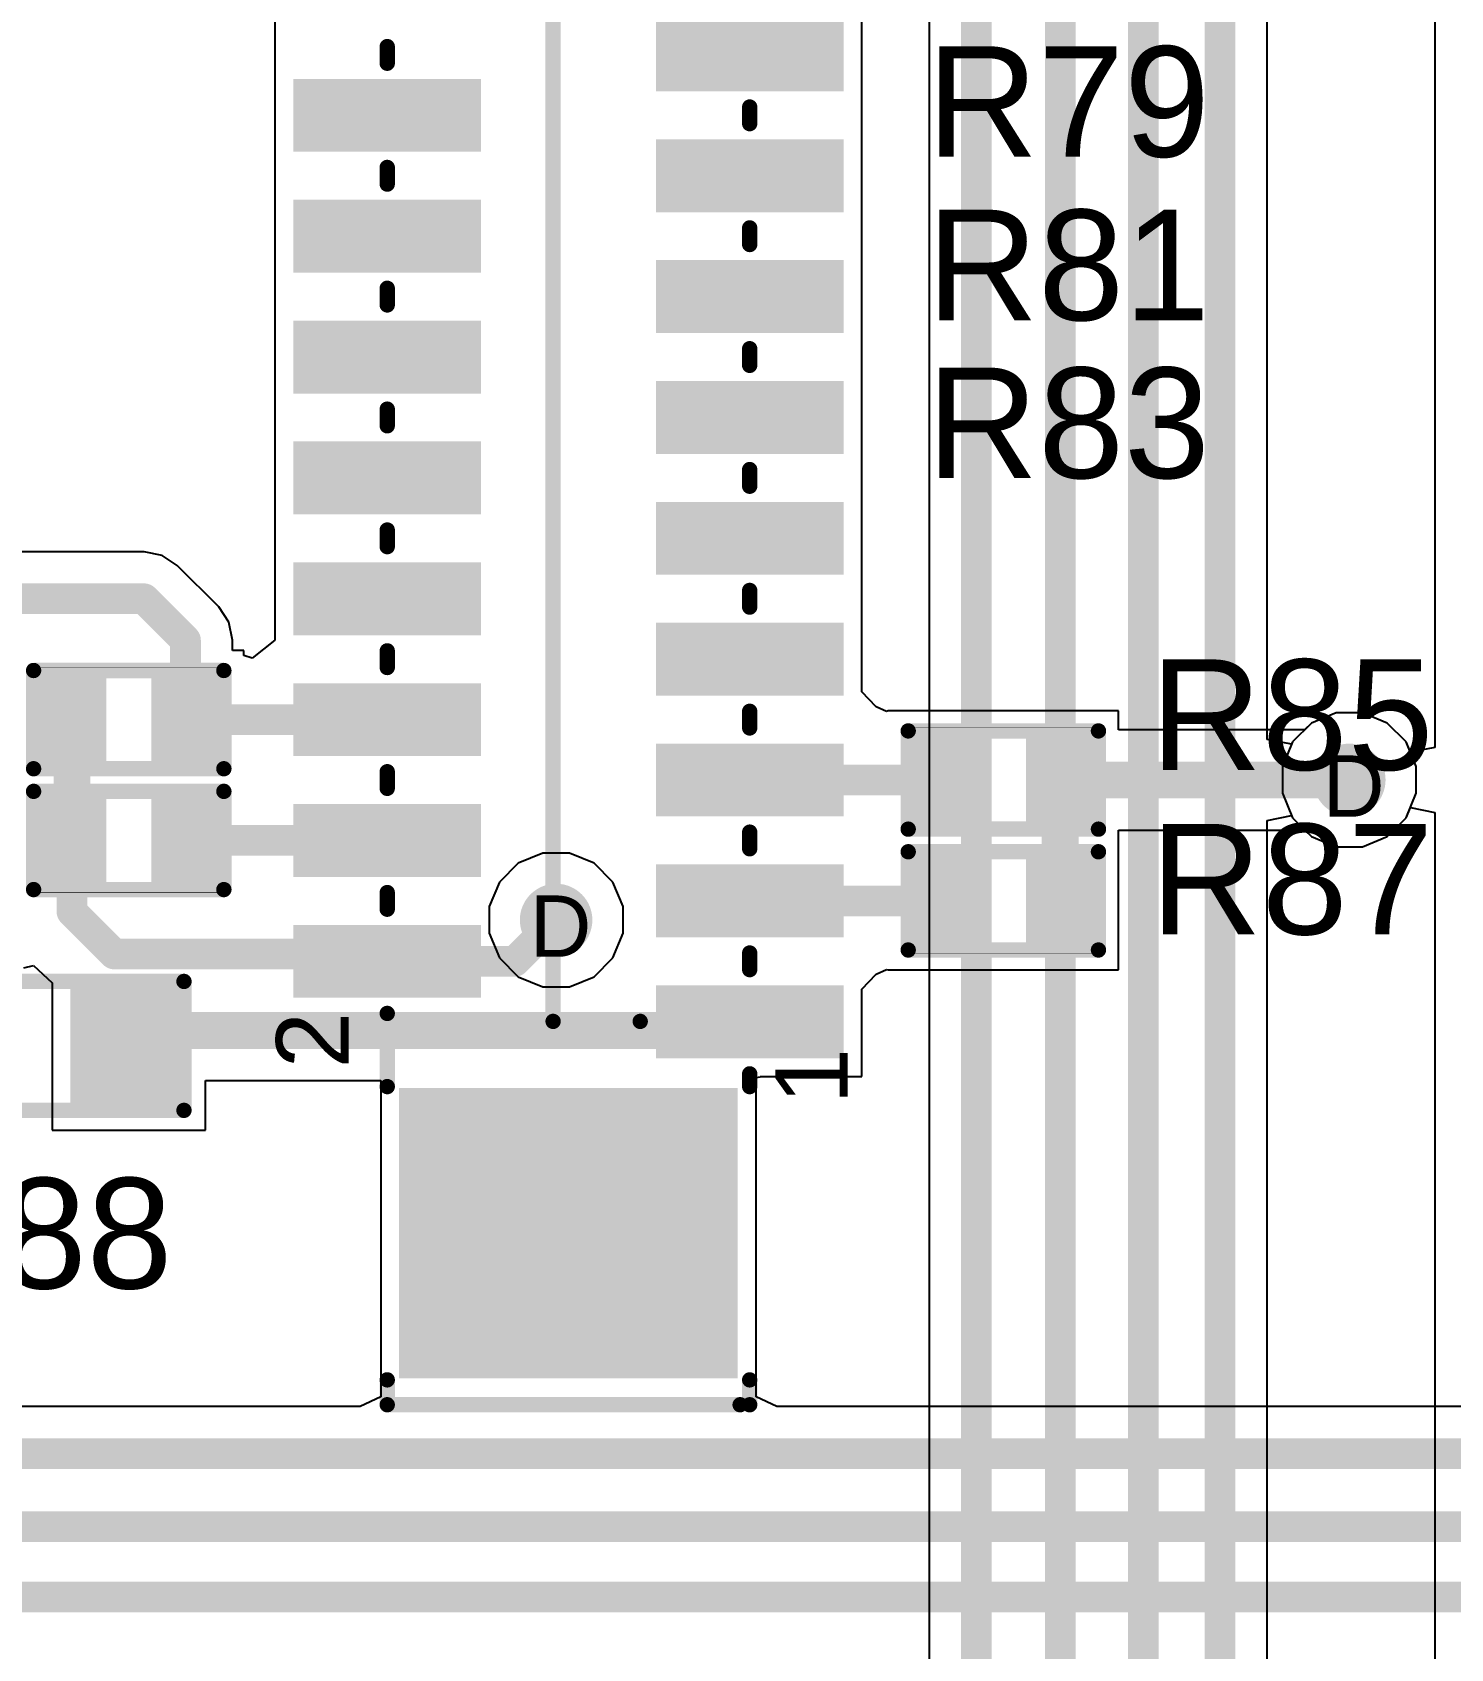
# Model space of a CAD drawing. Header units: inches. Extents: x -11 to 5428, y 0 to 5423.
# Drawn here: x 89.53 to 101.27, y 30.84 to 44.21 of the extents above; entities that cross this region are included whole.
import ezdxf

# ---------------------------------------------------------------- set-up
doc = ezdxf.new("R2010")
doc.units = ezdxf.units.IN
for name, color, linetype in [('Bottom Layer', 5, 'Continuous'), ('Drill Drawing', 1, 'Continuous'), ('GND', 16, 'Continuous'), ('PWR', 76, 'Continuous'), ('Top Layer', 1, 'Continuous'), ('Top Overlay', 2, 'Continuous'), ('Top Paste', 8, 'Continuous'), ('Top Solder', 216, 'Continuous'), ('Via Holes', 16, 'Continuous')]:
    doc.layers.add(name, color=color, linetype=linetype)
doc.styles.add('Arial', font='', dxfattribs={"height": 0.2})
doc.styles.get('Arial').set_extended_font_data('Arial')

# ---------------------------------------------------------------- blocks, each defined once
blk = doc.blocks.new('AFC11_S32ICA_00_7')
at = {"layer": 'Top Layer'}
for points in [[(-7.450048599999999, 2.175002), (-7.0500494, 2.175002), (-7.0500494, 0.824992), (-7.450048599999999, 0.824992)], [(-6.4500506, 2.175002), (-6.0500514, 2.175002), (-6.0500514, 0.824992), (-6.4500506, 0.824992)], [(-5.4500526, 2.175002), (-5.050053399999999, 2.175002), (-5.050053399999999, 0.824992), (-5.4500526, 0.824992)], [(-4.4500546, 2.175002), (-4.0500554, 2.175002), (-4.0500554, 0.824992), (-4.4500546, 0.824992)], [(-3.4500566, 2.175002), (-3.0500574, 2.175002), (-3.0500574, 0.824992), (-3.4500566, 0.824992)], [(-2.4500586, 2.175002), (-2.0500594, 2.175002), (-2.0500594, 0.824992), (-2.4500586, 0.824992)], [(-1.4500606, 2.175002), (-1.0500614, 2.175002), (-1.0500614, 0.824992), (-1.4500606, 0.824992)], [(-0.4500625999999999, 2.175002), (-0.0500634, 2.175002), (-0.0500634, 0.824992), (-0.4500625999999999, 0.824992)], [(-10.5999788, -1.3001244), (-10.5999788, 1.2998704), (-8.3999832, 1.2998704), (-8.3999832, -1.3001244)], [(-7.9499206, -0.824992), (-7.549921399999999, -0.824992), (-7.549921399999999, -2.175002), (-7.9499206, -2.175002)], [(-6.9499226, -0.824992), (-6.5499234, -0.824992), (-6.5499234, -2.175002), (-6.9499226, -2.175002)], [(-5.9499246, -0.824992), (-5.549925399999999, -0.824992), (-5.549925399999999, -2.175002), (-5.9499246, -2.175002)], [(-4.9499266, -0.824992), (-4.5499274, -0.824992), (-4.5499274, -2.175002), (-4.9499266, -2.175002)], [(-3.9499286, -0.824992), (-3.5499294, -0.824992), (-3.5499294, -2.175002), (-3.9499286, -2.175002)], [(-2.9499306, -0.824992), (-2.5499314, -0.824992), (-2.5499314, -2.175002), (-2.9499306, -2.175002)], [(-1.9499326, -0.824992), (-1.5499334, -0.824992), (-1.5499334, -2.175002), (-1.9499326, -2.175002)], [(-0.9499346, -0.824992), (-0.5499354, -0.824992), (-0.5499354, -2.175002), (-0.9499346, -2.175002)], [(0.0500634, -0.824992), (0.4500625999999999, -0.824992), (0.4500625999999999, -2.175002), (0.0500634, -2.175002)]]:
    blk.add_hatch(color=1, dxfattribs=at).paths.add_polyline_path(points)
at = {"layer": 'Top Paste'}
for points in [[(-7.450048599999999, 2.175002), (-7.0500494, 2.175002), (-7.0500494, 0.824992), (-7.450048599999999, 0.824992)], [(-6.4500506, 2.175002), (-6.0500514, 2.175002), (-6.0500514, 0.824992), (-6.4500506, 0.824992)], [(-5.4500526, 2.175002), (-5.050053399999999, 2.175002), (-5.050053399999999, 0.824992), (-5.4500526, 0.824992)], [(-4.4500546, 2.175002), (-4.0500554, 2.175002), (-4.0500554, 0.824992), (-4.4500546, 0.824992)], [(-3.4500566, 2.175002), (-3.0500574, 2.175002), (-3.0500574, 0.824992), (-3.4500566, 0.824992)], [(-2.4500586, 2.175002), (-2.0500594, 2.175002), (-2.0500594, 0.824992), (-2.4500586, 0.824992)], [(-1.4500606, 2.175002), (-1.0500614, 2.175002), (-1.0500614, 0.824992), (-1.4500606, 0.824992)], [(-0.4500625999999999, 2.175002), (-0.0500634, 2.175002), (-0.0500634, 0.824992), (-0.4500625999999999, 0.824992)], [(-10.5999788, -1.3001244), (-10.5999788, 1.2998704), (-8.3999832, 1.2998704), (-8.3999832, -1.3001244)], [(-7.9499206, -0.824992), (-7.549921399999999, -0.824992), (-7.549921399999999, -2.175002), (-7.9499206, -2.175002)], [(-6.9499226, -0.824992), (-6.5499234, -0.824992), (-6.5499234, -2.175002), (-6.9499226, -2.175002)], [(-5.9499246, -0.824992), (-5.549925399999999, -0.824992), (-5.549925399999999, -2.175002), (-5.9499246, -2.175002)], [(-4.9499266, -0.824992), (-4.5499274, -0.824992), (-4.5499274, -2.175002), (-4.9499266, -2.175002)], [(-3.9499286, -0.824992), (-3.5499294, -0.824992), (-3.5499294, -2.175002), (-3.9499286, -2.175002)], [(-2.9499306, -0.824992), (-2.5499314, -0.824992), (-2.5499314, -2.175002), (-2.9499306, -2.175002)], [(-1.9499326, -0.824992), (-1.5499334, -0.824992), (-1.5499334, -2.175002), (-1.9499326, -2.175002)], [(-0.9499346, -0.824992), (-0.5499354, -0.824992), (-0.5499354, -2.175002), (-0.9499346, -2.175002)], [(0.0500634, -0.824992), (0.4500625999999999, -0.824992), (0.4500625999999999, -2.175002), (0.0500634, -2.175002)]]:
    blk.add_hatch(color=8, dxfattribs=at).paths.add_polyline_path(points)
at = {"layer": 'Top Solder'}
for points in [[(-7.551648599999999, 2.276602), (-6.948449399999999, 2.276602), (-6.948449399999999, 0.7233919999999999), (-7.551648599999999, 0.7233919999999999)], [(-6.551650599999999, 2.276602), (-5.9484514, 2.276602), (-5.9484514, 0.7233919999999999), (-6.551650599999999, 0.7233919999999999)], [(-5.5516526, 2.276602), (-4.9484534, 2.276602), (-4.9484534, 0.7233919999999999), (-5.5516526, 0.7233919999999999)], [(-4.5516546, 2.276602), (-3.9484554, 2.276602), (-3.9484554, 0.7233919999999999), (-4.5516546, 0.7233919999999999)], [(-3.5516566, 2.276602), (-2.9484574, 2.276602), (-2.9484574, 0.7233919999999999), (-3.5516566, 0.7233919999999999)], [(-2.5516586, 2.276602), (-1.9484594, 2.276602), (-1.9484594, 0.7233919999999999), (-2.5516586, 0.7233919999999999)], [(-1.5516606, 2.276602), (-0.9484613999999999, 2.276602), (-0.9484613999999999, 0.7233919999999999), (-1.5516606, 0.7233919999999999)], [(-0.5516625999999999, 2.276602), (0.05153659999999999, 2.276602), (0.05153659999999999, 0.7233919999999999), (-0.5516625999999999, 0.7233919999999999)], [(-10.7015788, -1.4017244), (-10.7015788, 1.4014704), (-8.2983832, 1.4014704), (-8.2983832, -1.4017244)], [(-8.0515206, -0.7233919999999999), (-7.448321399999999, -0.7233919999999999), (-7.448321399999999, -2.276602), (-8.0515206, -2.276602)], [(-7.051522599999999, -0.7233919999999999), (-6.4483234, -0.7233919999999999), (-6.4483234, -2.276602), (-7.051522599999999, -2.276602)], [(-6.0515246, -0.7233919999999999), (-5.4483254, -0.7233919999999999), (-5.4483254, -2.276602), (-6.0515246, -2.276602)], [(-5.0515266, -0.7233919999999999), (-4.4483274, -0.7233919999999999), (-4.4483274, -2.276602), (-5.0515266, -2.276602)], [(-4.0515286, -0.7233919999999999), (-3.4483294, -0.7233919999999999), (-3.4483294, -2.276602), (-4.0515286, -2.276602)], [(-3.0515306, -0.7233919999999999), (-2.4483314, -0.7233919999999999), (-2.4483314, -2.276602), (-3.0515306, -2.276602)], [(-2.0515326, -0.7233919999999999), (-1.4483334, -0.7233919999999999), (-1.4483334, -2.276602), (-2.0515326, -2.276602)], [(-1.0515346, -0.7233919999999999), (-0.4483354, -0.7233919999999999), (-0.4483354, -2.276602), (-1.0515346, -2.276602)], [(-0.05153659999999999, -0.7233919999999999), (0.5516625999999999, -0.7233919999999999), (0.5516625999999999, -2.276602), (-0.05153659999999999, -2.276602)]]:
    blk.add_hatch(color=216, dxfattribs=at).paths.add_polyline_path(points)
at = {"layer": 'Top Overlay'}
for points in [[(-10.919079, 1.49987, 0.127, 0.127, 0), (-10.7131358, 1.49987, 0.127, 0.127, 0)], [(-10.919079, 1.49987, 0.127, 0.127, 0), (-10.919079, -1.421003, 0.127, 0.127, 0)], [(-8.2867246, 1.49987, 0.127, 0.127, 0), (-7.6811124, 1.49987, 0.127, 0.127, 0)], [(-6.818833199999999, 1.49987, 0.127, 0.127, 0), (-6.681114399999999, 1.49987, 0.127, 0.127, 0)], [(-5.8188352, 1.49987, 0.127, 0.127, 0), (-5.6811164, 1.49987, 0.127, 0.127, 0)], [(-4.8188372, 1.49987, 0.127, 0.127, 0), (-4.681118399999999, 1.49987, 0.127, 0.127, 0)], [(-3.8188392, 1.49987, 0.127, 0.127, 0), (-3.6811204, 1.49987, 0.127, 0.127, 0)], [(-2.8188412, 1.49987, 0.127, 0.127, 0), (-2.6811224, 1.49987, 0.127, 0.127, 0)], [(-1.8188432, 1.49987, 0.127, 0.127, 0), (-1.6811244, 1.49987, 0.127, 0.127, 0)], [(-0.8188452, 1.49987, 0.127, 0.127, 0), (-0.6811263999999999, 1.49987, 0.127, 0.127, 0)], [(0.1811528, 1.49987, 0.127, 0.127, 0), (0.3188716, 1.49987, 0.127, 0.127, 0)], [(-7.746999999999999, 0.127, 0.127, 0.127, 0), (-7.746999999999999, -0.5939536, 0.127, 0.127, 0)], [(-7.746999999999999, 0.127, 0.127, 0.127, 0), (7.746999999999999, 0.127, 0.127, 0.127, 0)], [(-10.919079, -1.500124, 0.127, 0.127, 0), (-10.7132374, -1.500124, 0.127, 0.127, 0)], [(-8.286623, -1.500124, 0.127, 0.127, 0), (-8.1811114, -1.500124, 0.127, 0.127, 0)], [(-7.318832199999999, -1.500124, 0.127, 0.127, 0), (-7.181113399999999, -1.500124, 0.127, 0.127, 0)], [(-6.3188342, -1.500124, 0.127, 0.127, 0), (-6.1811154, -1.500124, 0.127, 0.127, 0)], [(-5.3188362, -1.500124, 0.127, 0.127, 0), (-5.1811174, -1.500124, 0.127, 0.127, 0)], [(-4.318838199999999, -1.500124, 0.127, 0.127, 0), (-4.1811194, -1.500124, 0.127, 0.127, 0)], [(-3.3188402, -1.500124, 0.127, 0.127, 0), (-3.181121399999999, -1.500124, 0.127, 0.127, 0)], [(-2.3188422, -1.500124, 0.127, 0.127, 0), (-2.1811234, -1.500124, 0.127, 0.127, 0)], [(-1.3188442, -1.500124, 0.127, 0.127, 0), (-1.1811254, -1.500124, 0.127, 0.127, 0)], [(-0.3188462, -1.500124, 0.127, 0.127, 0), (-0.1811274, -1.500124, 0.127, 0.127, 0)]]:
    blk.add_lwpolyline(points, format="xyseb", dxfattribs=at)
for points in [[(-10.950829, 1.49987, 0.0635, 0.0635, 1), (-10.887329, 1.49987, 0.0635, 0.0635, 1)], [(-10.950829, 1.49987, 0.0635, 0.0635, 1), (-10.887329, 1.49987, 0.0635, 0.0635, 1)], [(-10.7448858, 1.49987, 0.0635, 0.0635, 1), (-10.6813858, 1.49987, 0.0635, 0.0635, 1)], [(-8.318474599999998, 1.49987, 0.0635, 0.0635, 1), (-8.254974599999999, 1.49987, 0.0635, 0.0635, 1)], [(-7.712862399999999, 1.49987, 0.0635, 0.0635, 1), (-7.649362399999999, 1.49987, 0.0635, 0.0635, 1)], [(-6.8505832, 1.49987, 0.0635, 0.0635, 1), (-6.7870832, 1.49987, 0.0635, 0.0635, 1)], [(-6.7128644, 1.49987, 0.0635, 0.0635, 1), (-6.649364400000001, 1.49987, 0.0635, 0.0635, 1)], [(-5.850585199999999, 1.49987, 0.0635, 0.0635, 1), (-5.7870852, 1.49987, 0.0635, 0.0635, 1)], [(-5.7128664, 1.49987, 0.0635, 0.0635, 1), (-5.6493664, 1.49987, 0.0635, 0.0635, 1)], [(-4.8505872, 1.49987, 0.0635, 0.0635, 1), (-4.787087199999999, 1.49987, 0.0635, 0.0635, 1)], [(-4.7128684, 1.49987, 0.0635, 0.0635, 1), (-4.649368399999999, 1.49987, 0.0635, 0.0635, 1)], [(-3.8505892, 1.49987, 0.0635, 0.0635, 1), (-3.7870892, 1.49987, 0.0635, 0.0635, 1)], [(-3.7128704, 1.49987, 0.0635, 0.0635, 1), (-3.6493704, 1.49987, 0.0635, 0.0635, 1)], [(-2.8505912, 1.49987, 0.0635, 0.0635, 1), (-2.7870912, 1.49987, 0.0635, 0.0635, 1)], [(-2.7128724, 1.49987, 0.0635, 0.0635, 1), (-2.6493724, 1.49987, 0.0635, 0.0635, 1)], [(-1.8505932, 1.49987, 0.0635, 0.0635, 1), (-1.7870932, 1.49987, 0.0635, 0.0635, 1)], [(-1.7128744, 1.49987, 0.0635, 0.0635, 1), (-1.6493744, 1.49987, 0.0635, 0.0635, 1)], [(-0.8505951999999999, 1.49987, 0.0635, 0.0635, 1), (-0.7870952, 1.49987, 0.0635, 0.0635, 1)], [(-0.7128764, 1.49987, 0.0635, 0.0635, 1), (-0.6493764, 1.49987, 0.0635, 0.0635, 1)], [(0.1494028, 1.49987, 0.0635, 0.0635, 1), (0.2129028, 1.49987, 0.0635, 0.0635, 1)], [(0.2871216, 1.49987, 0.0635, 0.0635, 1), (0.3506216, 1.49987, 0.0635, 0.0635, 1)], [(-7.77875, 0.127, 0.0635, 0.0635, 1), (-7.71525, 0.127, 0.0635, 0.0635, 1)], [(-7.77875, 0.127, 0.0635, 0.0635, 1), (-7.71525, 0.127, 0.0635, 0.0635, 1)], [(-7.77875, -0.5939536, 0.0635, 0.0635, 1), (-7.71525, -0.5939536, 0.0635, 0.0635, 1)], [(-10.950829, -1.421003, 0.0635, 0.0635, 1), (-10.887329, -1.421003, 0.0635, 0.0635, 1)], [(-10.950829, -1.500124, 0.0635, 0.0635, 1), (-10.887329, -1.500124, 0.0635, 0.0635, 1)], [(-10.7449874, -1.500124, 0.0635, 0.0635, 1), (-10.6814874, -1.500124, 0.0635, 0.0635, 1)], [(-8.318373, -1.500124, 0.0635, 0.0635, 1), (-8.254872999999998, -1.500124, 0.0635, 0.0635, 1)], [(-8.2128614, -1.500124, 0.0635, 0.0635, 1), (-8.1493614, -1.500124, 0.0635, 0.0635, 1)], [(-7.3505822, -1.500124, 0.0635, 0.0635, 1), (-7.2870822, -1.500124, 0.0635, 0.0635, 1)], [(-7.212863399999999, -1.500124, 0.0635, 0.0635, 1), (-7.1493634, -1.500124, 0.0635, 0.0635, 1)], [(-6.350584199999999, -1.500124, 0.0635, 0.0635, 1), (-6.2870842, -1.500124, 0.0635, 0.0635, 1)], [(-6.2128654, -1.500124, 0.0635, 0.0635, 1), (-6.1493654, -1.500124, 0.0635, 0.0635, 1)], [(-5.3505862, -1.500124, 0.0635, 0.0635, 1), (-5.2870862, -1.500124, 0.0635, 0.0635, 1)], [(-5.212867399999999, -1.500124, 0.0635, 0.0635, 1), (-5.149367399999999, -1.500124, 0.0635, 0.0635, 1)], [(-4.3505882, -1.500124, 0.0635, 0.0635, 1), (-4.287088199999999, -1.500124, 0.0635, 0.0635, 1)], [(-4.2128694, -1.500124, 0.0635, 0.0635, 1), (-4.1493694, -1.500124, 0.0635, 0.0635, 1)], [(-3.3505902, -1.500124, 0.0635, 0.0635, 1), (-3.2870902, -1.500124, 0.0635, 0.0635, 1)], [(-3.2128714, -1.500124, 0.0635, 0.0635, 1), (-3.1493714, -1.500124, 0.0635, 0.0635, 1)], [(-2.3505922, -1.500124, 0.0635, 0.0635, 1), (-2.2870922, -1.500124, 0.0635, 0.0635, 1)], [(-2.2128734, -1.500124, 0.0635, 0.0635, 1), (-2.1493734, -1.500124, 0.0635, 0.0635, 1)], [(-1.3505942, -1.500124, 0.0635, 0.0635, 1), (-1.2870942, -1.500124, 0.0635, 0.0635, 1)], [(-1.2128754, -1.500124, 0.0635, 0.0635, 1), (-1.1493754, -1.500124, 0.0635, 0.0635, 1)], [(-0.3505962, -1.500124, 0.0635, 0.0635, 1), (-0.2870962, -1.500124, 0.0635, 0.0635, 1)], [(-0.2128774, -1.500124, 0.0635, 0.0635, 1), (-0.1493774, -1.500124, 0.0635, 0.0635, 1)]]:
    blk.add_lwpolyline(points, format="xyseb", close=True, dxfattribs=at)
at = {"layer": 'Top Overlay', "style": 'Arial'}
for s, p in [('2', (-8.1353406, 1.81948328)), ('1', (-8.43265776, -2.31125776))]:
    blk.add_text(s, height=0.5999987999999999, dxfattribs=at).set_placement(p)
blk = doc.blocks.new('R___0603_711')
at = {"layer": 'Top Layer'}
for points in [[(-0.3809999999999999, 0.4445), (-0.3810000000000001, -0.4445), (-1.143, -0.4445), (-1.143, 0.4445)], [(1.143, 0.4445), (1.143, -0.4445), (0.3809999999999999, -0.4445), (0.3810000000000001, 0.4445)]]:
    blk.add_hatch(color=1, dxfattribs=at).paths.add_polyline_path(points)
at = {"layer": 'Top Paste'}
for points in [[(-0.3809999999999999, 0.4445), (-0.3810000000000001, -0.4445), (-1.143, -0.4445), (-1.143, 0.4445)], [(1.143, 0.4445), (1.143, -0.4445), (0.3809999999999999, -0.4445), (0.3810000000000001, 0.4445)]]:
    blk.add_hatch(color=8, dxfattribs=at).paths.add_polyline_path(points)
at = {"layer": 'Top Solder'}
for points in [[(-0.2793999999999999, 0.5460999999999999), (-0.2794, -0.5461), (-1.2446, -0.5460999999999999), (-1.2446, 0.5461)], [(1.2446, 0.5460999999999999), (1.2446, -0.5461), (0.2793999999999999, -0.5460999999999999), (0.2794, 0.5461)]]:
    blk.add_hatch(color=216, dxfattribs=at).paths.add_polyline_path(points)
at = {"layer": 'Top Overlay'}
for points in [[(-1.2192, 0.5334, 0.127, 0.127, 0), (1.2192, 0.5334, 0.127, 0.127, 0)], [(-1.2192, -0.5334, 0.127, 0.127, 0), (-1.2192, 0.5334, 0.127, 0.127, 0)], [(1.2192, -0.5334, 0.127, 0.127, 0), (1.2192, 0.5334, 0.127, 0.127, 0)], [(-1.2192, -0.5334, 0.127, 0.127, 0), (1.2192, -0.5334, 0.127, 0.127, 0)]]:
    blk.add_lwpolyline(points, format="xyseb", dxfattribs=at)
for points in [[(-1.25095, 0.5334, 0.0635, 0.0635, 1), (-1.18745, 0.5334, 0.0635, 0.0635, 1)], [(-1.25095, 0.5334, 0.0635, 0.0635, 1), (-1.18745, 0.5334, 0.0635, 0.0635, 1)], [(1.18745, 0.5334, 0.0635, 0.0635, 1), (1.25095, 0.5334, 0.0635, 0.0635, 1)], [(1.18745, 0.5334, 0.0635, 0.0635, 1), (1.25095, 0.5334, 0.0635, 0.0635, 1)], [(-1.25095, -0.5334, 0.0635, 0.0635, 1), (-1.18745, -0.5334, 0.0635, 0.0635, 1)], [(-1.25095, -0.5334, 0.0635, 0.0635, 1), (-1.18745, -0.5334, 0.0635, 0.0635, 1)], [(1.18745, -0.5334, 0.0635, 0.0635, 1), (1.25095, -0.5334, 0.0635, 0.0635, 1)], [(1.18745, -0.5334, 0.0635, 0.0635, 1), (1.25095, -0.5334, 0.0635, 0.0635, 1)]]:
    blk.add_lwpolyline(points, format="xyseb", close=True, dxfattribs=at)
blk = doc.blocks.new('R___0402_712')
at = {"layer": 'Top Layer'}
for points in [[(-0.6985, -0.31750508), (-0.6985, 0.31749492), (-0.2412999999999999, 0.31749492), (-0.2413, -0.31750508)], [(0.2412999999999999, -0.31750508), (0.2413, 0.31749492), (0.6985, 0.31749492), (0.6985, -0.31750508)]]:
    blk.add_hatch(color=1, dxfattribs=at).paths.add_polyline_path(points)
at = {"layer": 'Top Paste'}
for points in [[(-0.6985, -0.31750508), (-0.6985, 0.31749492), (-0.2412999999999999, 0.31749492), (-0.2413, -0.31750508)], [(0.2412999999999999, -0.31750508), (0.2413, 0.31749492), (0.6985, 0.31749492), (0.6985, -0.31750508)]]:
    blk.add_hatch(color=8, dxfattribs=at).paths.add_polyline_path(points)
at = {"layer": 'Top Solder'}
for points in [[(-0.75350116, -0.37250624), (-0.75350116, 0.37249608), (-0.1862988399999999, 0.37249608), (-0.18629884, -0.37250624)], [(0.1862988399999999, -0.37250624), (0.18629884, 0.37249608), (0.75350116, 0.37249608), (0.75350116, -0.37250624)]]:
    blk.add_hatch(color=216, dxfattribs=at).paths.add_polyline_path(points)
at = {"layer": 'Top Overlay'}
for points in [[(-0.7874, 0.40639492, 0.127, 0.127, 0), (0.7874, 0.40639492, 0.127, 0.127, 0)], [(-0.7874, -0.40640508, 0.127, 0.127, 0), (-0.7874, 0.40639492, 0.127, 0.127, 0)], [(0.7874, -0.40640508, 0.127, 0.127, 0), (0.7874, 0.40639492, 0.127, 0.127, 0)], [(-0.7874, -0.40640508, 0.127, 0.127, 0), (0.7874, -0.40640508, 0.127, 0.127, 0)], [(-0.8128, -0.43180508, 0.0032258, 0.0032258, 0), (0.8128, -0.43180508, 0.0032258, 0.0032258, 0)]]:
    blk.add_lwpolyline(points, format="xyseb", dxfattribs=at)
for points in [[(-0.8191499999999999, 0.40639492, 0.0635, 0.0635, 1), (-0.7556499999999999, 0.40639492, 0.0635, 0.0635, 1)], [(-0.8191499999999999, 0.40639492, 0.0635, 0.0635, 1), (-0.7556499999999999, 0.40639492, 0.0635, 0.0635, 1)], [(0.7556499999999999, 0.40639492, 0.0635, 0.0635, 1), (0.8191499999999999, 0.40639492, 0.0635, 0.0635, 1)], [(0.7556499999999999, 0.40639492, 0.0635, 0.0635, 1), (0.8191499999999999, 0.40639492, 0.0635, 0.0635, 1)], [(-0.8191499999999999, -0.40640508, 0.0635, 0.0635, 1), (-0.7556499999999999, -0.40640508, 0.0635, 0.0635, 1)], [(-0.8191499999999999, -0.40640508, 0.0635, 0.0635, 1), (-0.7556499999999999, -0.40640508, 0.0635, 0.0635, 1)], [(0.7556499999999999, -0.40640508, 0.0635, 0.0635, 1), (0.8191499999999999, -0.40640508, 0.0635, 0.0635, 1)], [(0.7556499999999999, -0.40640508, 0.0635, 0.0635, 1), (0.8191499999999999, -0.40640508, 0.0635, 0.0635, 1)], [(-0.81360518, -0.43180508, 0.0016129, 0.0016129, 1), (-0.8119948199999999, -0.43180508, 0.0016129, 0.0016129, 1)], [(0.8119948199999999, -0.43180508, 0.0016129, 0.0016129, 1), (0.81360518, -0.43180508, 0.0016129, 0.0016129, 1)]]:
    blk.add_lwpolyline(points, format="xyseb", close=True, dxfattribs=at)
blk = doc.blocks.new('R___0402_713')
at = {"layer": 'Top Layer'}
for points in [[(-0.6985, -0.31750762), (-0.6985, 0.31749238), (-0.2412999999999999, 0.31749238), (-0.2413, -0.31750762)], [(0.2412999999999999, -0.31750762), (0.2413, 0.31749238), (0.6985, 0.31749238), (0.6985, -0.31750762)]]:
    blk.add_hatch(color=1, dxfattribs=at).paths.add_polyline_path(points)
at = {"layer": 'Top Paste'}
for points in [[(-0.6985, -0.31750762), (-0.6985, 0.31749238), (-0.2412999999999999, 0.31749238), (-0.2413, -0.31750762)], [(0.2412999999999999, -0.31750762), (0.2413, 0.31749238), (0.6985, 0.31749238), (0.6985, -0.31750762)]]:
    blk.add_hatch(color=8, dxfattribs=at).paths.add_polyline_path(points)
at = {"layer": 'Top Solder'}
for points in [[(-0.75350116, -0.37250878), (-0.75350116, 0.37249354), (-0.1862988399999999, 0.37249354), (-0.18629884, -0.37250878)], [(0.1862988399999999, -0.37250878), (0.18629884, 0.37249354), (0.75350116, 0.37249354), (0.75350116, -0.37250878)]]:
    blk.add_hatch(color=216, dxfattribs=at).paths.add_polyline_path(points)
at = {"layer": 'Top Overlay'}
for points in [[(-0.7874, 0.4063923799999999, 0.127, 0.127, 0), (0.7874, 0.4063923799999999, 0.127, 0.127, 0)], [(-0.7874, -0.4064076199999999, 0.127, 0.127, 0), (-0.7874, 0.4063923799999999, 0.127, 0.127, 0)], [(0.7874, -0.4064076199999999, 0.127, 0.127, 0), (0.7874, 0.4063923799999999, 0.127, 0.127, 0)], [(-0.7874, -0.4064076199999999, 0.127, 0.127, 0), (0.7874, -0.4064076199999999, 0.127, 0.127, 0)], [(-0.8128, -0.4318076199999999, 0.0032258, 0.0032258, 0), (0.8128, -0.4318076199999999, 0.0032258, 0.0032258, 0)]]:
    blk.add_lwpolyline(points, format="xyseb", dxfattribs=at)
for points in [[(-0.8191499999999999, 0.4063923799999999, 0.0635, 0.0635, 1), (-0.7556499999999999, 0.4063923799999999, 0.0635, 0.0635, 1)], [(-0.8191499999999999, 0.4063923799999999, 0.0635, 0.0635, 1), (-0.7556499999999999, 0.4063923799999999, 0.0635, 0.0635, 1)], [(0.7556499999999999, 0.4063923799999999, 0.0635, 0.0635, 1), (0.8191499999999999, 0.4063923799999999, 0.0635, 0.0635, 1)], [(0.7556499999999999, 0.4063923799999999, 0.0635, 0.0635, 1), (0.8191499999999999, 0.4063923799999999, 0.0635, 0.0635, 1)], [(-0.8191499999999999, -0.4064076199999999, 0.0635, 0.0635, 1), (-0.7556499999999999, -0.4064076199999999, 0.0635, 0.0635, 1)], [(-0.8191499999999999, -0.4064076199999999, 0.0635, 0.0635, 1), (-0.7556499999999999, -0.4064076199999999, 0.0635, 0.0635, 1)], [(0.7556499999999999, -0.4064076199999999, 0.0635, 0.0635, 1), (0.8191499999999999, -0.4064076199999999, 0.0635, 0.0635, 1)], [(0.7556499999999999, -0.4064076199999999, 0.0635, 0.0635, 1), (0.8191499999999999, -0.4064076199999999, 0.0635, 0.0635, 1)], [(-0.81360518, -0.4318076199999999, 0.0016129, 0.0016129, 1), (-0.8119948199999999, -0.4318076199999999, 0.0016129, 0.0016129, 1)], [(0.8119948199999999, -0.4318076199999999, 0.0016129, 0.0016129, 1), (0.81360518, -0.4318076199999999, 0.0016129, 0.0016129, 1)]]:
    blk.add_lwpolyline(points, format="xyseb", close=True, dxfattribs=at)
blk = doc.blocks.new('R___0402_714')
at = {"layer": 'Top Layer'}
for points in [[(-0.6985, -0.31751016), (-0.6985, 0.31748984), (-0.2412999999999999, 0.31748984), (-0.2413, -0.31751016)], [(0.2412999999999999, -0.31751016), (0.2413, 0.31748984), (0.6985, 0.31748984), (0.6985, -0.31751016)]]:
    blk.add_hatch(color=1, dxfattribs=at).paths.add_polyline_path(points)
at = {"layer": 'Top Paste'}
for points in [[(-0.6985, -0.31751016), (-0.6985, 0.31748984), (-0.2412999999999999, 0.31748984), (-0.2413, -0.31751016)], [(0.2412999999999999, -0.31751016), (0.2413, 0.31748984), (0.6985, 0.31748984), (0.6985, -0.31751016)]]:
    blk.add_hatch(color=8, dxfattribs=at).paths.add_polyline_path(points)
at = {"layer": 'Top Solder'}
for points in [[(-0.75350116, -0.37251132), (-0.75350116, 0.372491), (-0.1862988399999999, 0.372491), (-0.18629884, -0.37251132)], [(0.1862988399999999, -0.37251132), (0.18629884, 0.372491), (0.75350116, 0.372491), (0.75350116, -0.37251132)]]:
    blk.add_hatch(color=216, dxfattribs=at).paths.add_polyline_path(points)
at = {"layer": 'Top Overlay'}
for points in [[(0.7874, 0.4063898399999999, 0.127, 0.127, 0), (-0.7874, 0.4063898399999999, 0.127, 0.127, 0)], [(-0.7874, 0.4063898399999999, 0.127, 0.127, 0), (-0.7874, -0.40641016, 0.127, 0.127, 0)], [(0.7874, 0.4063898399999999, 0.127, 0.127, 0), (0.7874, -0.40641016, 0.127, 0.127, 0)], [(0.7874, -0.40641016, 0.127, 0.127, 0), (-0.7874, -0.40641016, 0.127, 0.127, 0)], [(0.8128, -0.4318101599999999, 0.0032258, 0.0032258, 0), (-0.8128, -0.4318101599999999, 0.0032258, 0.0032258, 0)]]:
    blk.add_lwpolyline(points, format="xyseb", dxfattribs=at)
for points in [[(-0.8191499999999999, 0.4063898399999999, 0.0635, 0.0635, 1), (-0.7556499999999999, 0.4063898399999999, 0.0635, 0.0635, 1)], [(-0.8191499999999999, 0.4063898399999999, 0.0635, 0.0635, 1), (-0.7556499999999999, 0.4063898399999999, 0.0635, 0.0635, 1)], [(0.7556499999999999, 0.4063898399999999, 0.0635, 0.0635, 1), (0.8191499999999999, 0.4063898399999999, 0.0635, 0.0635, 1)], [(0.7556499999999999, 0.4063898399999999, 0.0635, 0.0635, 1), (0.8191499999999999, 0.4063898399999999, 0.0635, 0.0635, 1)], [(-0.8191499999999999, -0.40641016, 0.0635, 0.0635, 1), (-0.7556499999999999, -0.40641016, 0.0635, 0.0635, 1)], [(-0.8191499999999999, -0.40641016, 0.0635, 0.0635, 1), (-0.7556499999999999, -0.40641016, 0.0635, 0.0635, 1)], [(0.7556499999999999, -0.40641016, 0.0635, 0.0635, 1), (0.8191499999999999, -0.40641016, 0.0635, 0.0635, 1)], [(0.7556499999999999, -0.40641016, 0.0635, 0.0635, 1), (0.8191499999999999, -0.40641016, 0.0635, 0.0635, 1)], [(-0.81360518, -0.4318101599999999, 0.0016129, 0.0016129, 1), (-0.8119948199999999, -0.4318101599999999, 0.0016129, 0.0016129, 1)], [(0.8119948199999999, -0.4318101599999999, 0.0016129, 0.0016129, 1), (0.81360518, -0.4318101599999999, 0.0016129, 0.0016129, 1)]]:
    blk.add_lwpolyline(points, format="xyseb", close=True, dxfattribs=at)
blk = doc.blocks.new('R___0402_715')
at = {"layer": 'Top Layer'}
for points in [[(-0.6985, -0.3174873), (-0.6985, 0.3175127), (-0.2412999999999999, 0.3175127), (-0.2413, -0.3174873)], [(0.2412999999999999, -0.3174873), (0.2413, 0.3175127), (0.6985, 0.3175127), (0.6985, -0.3174873)]]:
    blk.add_hatch(color=1, dxfattribs=at).paths.add_polyline_path(points)
at = {"layer": 'Top Paste'}
for points in [[(-0.6985, -0.3174873), (-0.6985, 0.3175127), (-0.2412999999999999, 0.3175127), (-0.2413, -0.3174873)], [(0.2412999999999999, -0.3174873), (0.2413, 0.3175127), (0.6985, 0.3175127), (0.6985, -0.3174873)]]:
    blk.add_hatch(color=8, dxfattribs=at).paths.add_polyline_path(points)
at = {"layer": 'Top Solder'}
for points in [[(-0.75350116, -0.37248846), (-0.75350116, 0.37251386), (-0.1862988399999999, 0.37251386), (-0.18629884, -0.37248846)], [(0.1862988399999999, -0.37248846), (0.18629884, 0.37251386), (0.75350116, 0.37251386), (0.75350116, -0.37248846)]]:
    blk.add_hatch(color=216, dxfattribs=at).paths.add_polyline_path(points)
at = {"layer": 'Top Overlay'}
for points in [[(0.7874, 0.4064127, 0.127, 0.127, 0), (-0.7874, 0.4064127, 0.127, 0.127, 0)], [(-0.7874, 0.4064127, 0.127, 0.127, 0), (-0.7874, -0.4063873, 0.127, 0.127, 0)], [(0.7874, 0.4064127, 0.127, 0.127, 0), (0.7874, -0.4063873, 0.127, 0.127, 0)], [(0.7874, -0.4063873, 0.127, 0.127, 0), (-0.7874, -0.4063873, 0.127, 0.127, 0)], [(0.8128, -0.4317873, 0.0032258, 0.0032258, 0), (-0.8128, -0.4317873, 0.0032258, 0.0032258, 0)]]:
    blk.add_lwpolyline(points, format="xyseb", dxfattribs=at)
for points in [[(-0.8191499999999999, 0.4064127, 0.0635, 0.0635, 1), (-0.7556499999999999, 0.4064127, 0.0635, 0.0635, 1)], [(-0.8191499999999999, 0.4064127, 0.0635, 0.0635, 1), (-0.7556499999999999, 0.4064127, 0.0635, 0.0635, 1)], [(0.7556499999999999, 0.4064127, 0.0635, 0.0635, 1), (0.8191499999999999, 0.4064127, 0.0635, 0.0635, 1)], [(0.7556499999999999, 0.4064127, 0.0635, 0.0635, 1), (0.8191499999999999, 0.4064127, 0.0635, 0.0635, 1)], [(-0.8191499999999999, -0.4063873, 0.0635, 0.0635, 1), (-0.7556499999999999, -0.4063873, 0.0635, 0.0635, 1)], [(-0.8191499999999999, -0.4063873, 0.0635, 0.0635, 1), (-0.7556499999999999, -0.4063873, 0.0635, 0.0635, 1)], [(0.7556499999999999, -0.4063873, 0.0635, 0.0635, 1), (0.8191499999999999, -0.4063873, 0.0635, 0.0635, 1)], [(0.7556499999999999, -0.4063873, 0.0635, 0.0635, 1), (0.8191499999999999, -0.4063873, 0.0635, 0.0635, 1)], [(-0.81360518, -0.4317873, 0.0016129, 0.0016129, 1), (-0.8119948199999999, -0.4317873, 0.0016129, 0.0016129, 1)], [(0.8119948199999999, -0.4317873, 0.0016129, 0.0016129, 1), (0.81360518, -0.4317873, 0.0016129, 0.0016129, 1)]]:
    blk.add_lwpolyline(points, format="xyseb", close=True, dxfattribs=at)

msp = doc.modelspace()

# ---------------------------------------------------------------- hatches: boundary and pattern name
at = {"layer": 'Bottom Layer'}
h = msp.add_hatch(color=5, dxfattribs=at)
edge = h.paths.add_edge_path()
edge.add_arc((100.4316, 38.0238), 0.2999994, 0, 360)
h = msp.add_hatch(color=5, dxfattribs=at)
edge = h.paths.add_edge_path()
edge.add_arc((93.86625117999999, 36.86472942), 0.2999994, 0, 360)
at = {"layer": 'GND'}
h = msp.add_hatch(color=16, dxfattribs=at)
edge = h.paths.add_edge_path()
edge.add_arc((100.4316, 38.0238), 0.2999994, 0, 360)
h = msp.add_hatch(color=16, dxfattribs=at)
edge = h.paths.add_edge_path()
edge.add_arc((93.86625117999999, 36.86472942), 0.2999994, 0, 360)
at = {"layer": 'PWR'}
h = msp.add_hatch(color=76, dxfattribs=at)
edge = h.paths.add_edge_path()
edge.add_arc((100.4316, 38.0238), 0.2999994, 0, 360)
h = msp.add_hatch(color=76, dxfattribs=at)
edge = h.paths.add_edge_path()
edge.add_arc((93.86625117999999, 36.86472942), 0.2999994, 0, 360)
at = {"layer": 'Top Layer'}
h = msp.add_hatch(color=1, dxfattribs=at)
edge = h.paths.add_edge_path()
edge.add_arc((100.4316, 38.0238), 0.2999994, 0, 360)
h = msp.add_hatch(color=1, dxfattribs=at)
edge = h.paths.add_edge_path()
edge.add_arc((93.86625117999999, 36.86472942), 0.2999994, 0, 360)
at = {"layer": 'Via Holes'}
h = msp.add_hatch(color=7, dxfattribs=at)
edge = h.paths.add_edge_path()
edge.add_arc((100.4316, 38.0238), 0.1499997, 0, 360)
h = msp.add_hatch(color=7, dxfattribs=at)
edge = h.paths.add_edge_path()
edge.add_arc((93.86625117999999, 36.86472942), 0.1499997, 0, 360)

# ---------------------------------------------------------------- linework, layer by layer
at = {"layer": 'Bottom Layer'}
for p, q in [((101.13984344, 65.34528714), (101.13984344, 38.2926082)), ((96.9553306, 53.99762632), (96.9553306, 30.12026488)), ((99.75092063999999, 38.35915366), (99.75092063999999, 50.38859366)), ((100.3214021, 38.5777994), (100.11778554, 38.4934587)), ((100.5417979, 38.5777994), (100.3214021, 38.5777994)), ((100.74541446, 38.4934587), (100.5417979, 38.5777994)), ((100.11778554, 38.4934587), (99.9619413, 38.33761446)), ((100.9012587, 38.33761446), (100.74541446, 38.4934587)), ((99.95412064, 38.31873464), (99.75092063999999, 38.35915366)), ((99.9619413, 38.33761446), (99.95412064, 38.31873464)), ((100.93664344, 38.25218918), (100.9012587, 38.33761446)), ((101.13984344, 38.2926082), (100.93664344, 38.25218918)), ((99.75092063999999, 37.68844634), (99.95412064, 37.72886535999999)), ((99.95412064, 37.72886535999999), (99.9619413, 37.70998554)), ((100.9012587, 37.70998554), (100.93664344, 37.79541081999999)), ((100.93664344, 37.79541081999999), (101.13984344, 37.7549918)), ((101.13984344, 37.7549918), (101.13984344, 27.0284956)), ((99.75092063999999, 29.28818882), (99.75092063999999, 37.68844634)), ((99.9619413, 37.70998554), (100.11778554, 37.5541413)), ((100.74541446, 37.5541413), (100.9012587, 37.70998554)), ((100.11778554, 37.5541413), (100.3214021, 37.4698006)), ((100.3214021, 37.4698006), (100.5417979, 37.4698006)), ((100.5417979, 37.4698006), (100.74541446, 37.5541413)), ((93.55243671999999, 37.33438812), (93.39659248, 37.17854388)), ((93.75605328, 37.41872882), (93.55243671999999, 37.33438812)), ((93.97644908, 37.41872882), (93.75605328, 37.41872882)), ((94.18006564, 37.33438812), (93.97644908, 37.41872882)), ((94.33590987999999, 37.17854388), (94.18006564, 37.33438812)), ((93.39659248, 37.17854388), (93.31225178, 36.97492732)), ((94.42025058, 36.97492732), (94.33590987999999, 37.17854388)), ((93.31225178, 36.97492732), (93.31225178, 36.75453152)), ((94.42025058, 36.75453152), (94.42025058, 36.97492732)), ((93.31225178, 36.75453152), (93.39659248, 36.55091496)), ((94.33590987999999, 36.55091496), (94.42025058, 36.75453152)), ((93.39659248, 36.55091496), (93.55243671999999, 36.39507072)), ((94.18006564, 36.39507072), (94.33590987999999, 36.55091496)), ((93.55243671999999, 36.39507072), (93.75605328, 36.31073002)), ((93.97644908, 36.31073002), (94.18006564, 36.39507072)), ((93.75605328, 36.31073002), (93.97644908, 36.31073002))]:
    msp.add_line(p, q, dxfattribs=at)
for points in [[(97.34379566, 29.95935842, 0.254, 0.254, 0), (97.34379566, 73.59479566, 0.254, 0.254, 0)], [(98.04076149999999, 29.8186729, 0.254, 0.254, 0), (98.04076149999999, 73.30610433999999, 0.254, 0.254, 0)], [(98.72743526, 29.65682918, 0.254, 0.254, 0), (98.72743526, 73.02167514, 0.254, 0.254, 0)], [(99.36245557999999, 29.28818882, 0.254, 0.254, 0), (99.36245557999999, 72.7821633, 0.254, 0.254, 0)]]:
    msp.add_lwpolyline(points, format="xyseb", dxfattribs=at)
at = {"layer": 'GND'}
for p, q in [((100.3214021, 38.5777994), (100.11778554, 38.4934587)), ((100.5417979, 38.5777994), (100.3214021, 38.5777994)), ((100.74541446, 38.4934587), (100.5417979, 38.5777994)), ((100.11778554, 38.4934587), (99.9619413, 38.33761446)), ((100.9012587, 38.33761446), (100.74541446, 38.4934587)), ((99.9619413, 38.33761446), (99.8776006, 38.1339979)), ((100.9855994, 38.1339979), (100.9012587, 38.33761446)), ((99.8776006, 38.1339979), (99.8776006, 37.9136021)), ((100.9855994, 37.9136021), (100.9855994, 38.1339979)), ((99.8776006, 37.9136021), (99.9619413, 37.70998554)), ((100.9012587, 37.70998554), (100.9855994, 37.9136021)), ((99.9619413, 37.70998554), (100.11778554, 37.5541413)), ((100.74541446, 37.5541413), (100.9012587, 37.70998554)), ((100.11778554, 37.5541413), (100.3214021, 37.4698006)), ((100.3214021, 37.4698006), (100.5417979, 37.4698006)), ((100.5417979, 37.4698006), (100.74541446, 37.5541413)), ((93.55243671999999, 37.33438812), (93.39659248, 37.17854388)), ((93.75605328, 37.41872882), (93.55243671999999, 37.33438812)), ((93.97644908, 37.41872882), (93.75605328, 37.41872882)), ((94.18006564, 37.33438812), (93.97644908, 37.41872882)), ((94.33590987999999, 37.17854388), (94.18006564, 37.33438812)), ((93.39659248, 37.17854388), (93.31225178, 36.97492732)), ((94.42025058, 36.97492732), (94.33590987999999, 37.17854388)), ((93.31225178, 36.97492732), (93.31225178, 36.75453152)), ((94.42025058, 36.75453152), (94.42025058, 36.97492732)), ((93.31225178, 36.75453152), (93.39659248, 36.55091496)), ((94.33590987999999, 36.55091496), (94.42025058, 36.75453152)), ((93.39659248, 36.55091496), (93.55243671999999, 36.39507072)), ((94.18006564, 36.39507072), (94.33590987999999, 36.55091496)), ((93.55243671999999, 36.39507072), (93.75605328, 36.31073002)), ((93.97644908, 36.31073002), (94.18006564, 36.39507072)), ((93.75605328, 36.31073002), (93.97644908, 36.31073002))]:
    msp.add_line(p, q, dxfattribs=at)
at = {"layer": 'Top Layer'}
for p, q in [((91.5394537, 44.86541192), (91.5394537, 44.17982019999999)), ((96.39745769999999, 43.6799482), (96.39745769999999, 44.36553992)), ((91.5394537, 44.17982019999999), (91.53945116, 44.06861645999999)), ((91.53945116, 44.06861645999999), (91.5394537, 43.86541392)), ((91.5394537, 43.86541392), (91.5394537, 43.1798222)), ((96.39746023999999, 43.47674566), (96.39745769999999, 43.6799482)), ((96.39745769999999, 43.36554192), (96.39746023999999, 43.47674566)), ((96.39745769999999, 42.67995019999999), (96.39745769999999, 43.36554192)), ((91.5394537, 43.1798222), (91.53945116, 43.06861846)), ((91.53945116, 43.06861846), (91.5394537, 42.86541592)), ((91.5394537, 42.86541592), (91.5394537, 42.1798242)), ((96.39746023999999, 42.47674766), (96.39745769999999, 42.67995019999999)), ((96.39745769999999, 42.36554392), (96.39746023999999, 42.47674766)), ((96.39745769999999, 41.6799522), (96.39745769999999, 42.36554392)), ((91.5394537, 42.1798242), (91.53945116, 42.06862046)), ((91.53945116, 42.06862046), (91.5394537, 41.86541792)), ((91.5394537, 41.86541792), (91.5394537, 41.1798262)), ((96.39746023999999, 41.47674966), (96.39745769999999, 41.6799522)), ((96.39745769999999, 41.36554592), (96.39746023999999, 41.47674966)), ((96.39745769999999, 40.6799542), (96.39745769999999, 41.36554592)), ((91.5394537, 41.1798262), (91.53945116, 41.06862246)), ((91.53945116, 41.06862246), (91.5394537, 40.86541991999999)), ((91.5394537, 40.86541991999999), (91.5394537, 40.1798282)), ((96.39746023999999, 40.47675166), (96.39745769999999, 40.6799542)), ((96.39745769999999, 40.36554792), (96.39746023999999, 40.47675166)), ((96.39745769999999, 39.6799562), (96.39745769999999, 40.36554792)), ((91.5394537, 40.1798282), (91.53945116, 40.06862446)), ((91.53945116, 40.06862446), (91.5394537, 39.86542192)), ((90.45636468, 39.91109111999999), (82.44862606, 39.91109111999999)), ((90.60502326, 39.88152044), (90.45636468, 39.91109111999999)), ((90.73105043999999, 39.79731182), (90.60502326, 39.88152044)), ((91.5394537, 39.86542192), (91.5394537, 39.1798302)), ((91.07351356, 39.4548487), (90.73105043999999, 39.79731182)), ((96.39746023999999, 39.47675365999999), (96.39745769999999, 39.6799562)), ((91.15772218, 39.32882152), (91.07351356, 39.4548487)), ((96.39745769999999, 39.36554991999999), (96.39746023999999, 39.47675365999999)), ((91.18729286, 39.18016294), (91.15772218, 39.32882152)), ((96.39745769999999, 38.75274443999999), (96.39745769999999, 39.36554991999999)), ((91.18729286, 39.09412806), (91.18729286, 39.18016294)), ((91.2814278, 39.09412806), (91.18729286, 39.09412806)), ((91.2814278, 39.05433134), (91.2814278, 39.09412806)), ((91.35129303999999, 39.03231461999999), (91.2814278, 39.05433134)), ((91.5394537, 39.1798302), (91.35129303999999, 39.03231461999999)), ((96.51566421999999, 38.62813458), (96.39745769999999, 38.75274443999999)), ((96.60066024, 38.59087023999999), (96.51566421999999, 38.62813458)), ((96.61543033999999, 38.5942586), (96.60066024, 38.59087023999999)), ((96.61543033999999, 38.59425606), (96.61543033999999, 38.5942586)), ((98.5204278, 38.59425606), (96.61543033999999, 38.59425606)), ((98.5204278, 38.43711896), (98.5204278, 38.59425606)), ((100.3214021, 38.5777994), (100.11778554, 38.4934587)), ((100.5417979, 38.5777994), (100.3214021, 38.5777994)), ((100.74541446, 38.4934587), (100.5417979, 38.5777994)), ((100.0614458, 38.43711896), (98.5204278, 38.43711896)), ((100.11778554, 38.4934587), (100.0614458, 38.43711896)), ((100.9012587, 38.33761446), (100.74541446, 38.4934587)), ((100.9855994, 38.1339979), (100.9012587, 38.33761446)), ((100.9855994, 37.9136021), (100.9855994, 38.1339979)), ((100.9012587, 37.70998554), (100.9855994, 37.9136021)), ((98.5204278, 36.4512479), (98.5204278, 37.60839316)), ((98.5204278, 37.60839316), (100.06353368, 37.60839316)), ((100.06353368, 37.60839316), (100.11778554, 37.5541413)), ((100.74541446, 37.5541413), (100.9012587, 37.70998554)), ((100.11778554, 37.5541413), (100.3214021, 37.4698006)), ((100.3214021, 37.4698006), (100.5417979, 37.4698006)), ((100.5417979, 37.4698006), (100.74541446, 37.5541413)), ((89.46041543999999, 36.46878152), (89.54083437999999, 36.48709237999999)), ((89.54083437999999, 36.48709237999999), (89.6939278, 36.3438313)), ((96.39745769999999, 36.2927646), (96.51567184, 36.41737699999999)), ((96.51567184, 36.41737699999999), (96.60066024, 36.45463372)), ((96.60066024, 36.45463372), (96.61543033999999, 36.45124535999999)), ((96.61543033999999, 36.45124535999999), (96.61543033999999, 36.4512479)), ((96.61543033999999, 36.4512479), (98.5204278, 36.4512479)), ((89.6939278, 36.3438313), (89.6939278, 35.12426046)), ((96.39745769999999, 35.56876045999999), (96.39745769999999, 36.2927646)), ((90.9639278, 35.12426046), (90.9639278, 35.53583444)), ((90.9639278, 35.53583444), (92.4145853, 35.53583444)), ((92.4145853, 35.53583444), (92.4145853, 32.91870479999999)), ((95.5225801, 35.56103378), (95.55445964, 35.56737616)), ((95.5225801, 32.91870479999999), (95.5225801, 35.56103378)), ((95.55445964, 35.56737616), (95.55653227999998, 35.56876045999999)), ((95.55653227999998, 35.56876045999999), (96.39745769999999, 35.56876045999999)), ((89.6939278, 35.12426046), (90.9639278, 35.12426046)), ((92.4145853, 32.91870479999999), (92.2447482, 32.83815632)), ((95.6924172, 32.83815632), (95.5225801, 32.91870479999999)), ((92.2447482, 32.83815632), (83.2612, 32.83815632)), ((109.34126214, 32.83815632), (95.6924172, 32.83815632))]:
    msp.add_line(p, q, dxfattribs=at)
for points in [[(82.44862606, 39.52262605999999, 0.254, 0.254, 0), (90.45636468, 39.52262605999999, 0.254, 0.254, 0)], [(90.45636468, 39.52262605999999, 0.254, 0.254, 0), (90.7988278, 39.18016294, 0.254, 0.254, 0)], [(90.7988278, 38.52262806, 0.254, 0.254, 0), (90.7988278, 39.18016294, 0.254, 0.254, 0)], [(89.85902779999999, 37.52263006, 0.3048, 0.3048, 0), (89.85902779999999, 38.52262806, 0.3048, 0.3048, 0)], [(90.7988278, 38.52262806, 0.254, 0.254, 0), (92.4484308, 38.52262806, 0.254, 0.254, 0)], [(95.4484248, 38.02275606, 0.254, 0.254, 0), (97.0980278, 38.02275606, 0.254, 0.254, 0)], [(98.0378278, 37.0227479, 0.3048, 0.3048, 0), (98.0378278, 38.02275606, 0.3048, 0.3048, 0)], [(98.0378278, 38.02275606, 0.3048, 0.3048, 0), (100.4316, 38.02275606, 0.3048, 0.3048, 0)], [(89.85902779999999, 36.93337545999999, 0.254, 0.254, 0), (89.85902779999999, 37.52263006, 0.254, 0.254, 0)], [(90.7988278, 37.52263006, 0.254, 0.254, 0), (92.4484308, 37.52263006, 0.254, 0.254, 0)], [(89.85902779999999, 36.93337545999999, 0.254, 0.254, 0), (90.2091414, 36.58326185999999, 0.254, 0.254, 0)], [(95.4484248, 37.02275805999999, 0.254, 0.254, 0), (95.44842987999999, 37.02275298, 0.254, 0.254, 0)], [(95.44842987999999, 37.02275298, 0.254, 0.254, 0), (97.09802272, 37.02275298, 0.254, 0.254, 0)], [(97.09802272, 37.02275298, 0.254, 0.254, 0), (97.0980278, 37.0227479, 0.254, 0.254, 0)], [(93.52415382, 36.52263206, 0.254, 0.254, 0), (93.86625117999999, 36.86472942, 0.254, 0.254, 0)], [(90.2091414, 36.58326185999999, 0.254, 0.254, 0), (91.9328235, 36.58326185999999, 0.254, 0.254, 0)], [(91.9328235, 36.58326185999999, 0.254, 0.254, 0), (91.9934533, 36.52263206, 0.254, 0.254, 0)], [(91.9934533, 36.52263206, 0.254, 0.254, 0), (93.52415382, 36.52263206, 0.254, 0.254, 0)], [(95.39588997999999, 35.95019734, 0.254, 0.254, 0), (95.4684527, 36.02276006, 0.254, 0.254, 0)], [(90.32892779999999, 35.82276046, 0.254, 0.254, 0), (90.45636468, 35.95019734, 0.254, 0.254, 0)], [(90.45636468, 35.95019734, 0.3048, 0.3048, 0), (95.39588997999999, 35.95019734, 0.3048, 0.3048, 0)], [(21.8910281, 32.44969125999999, 0.254, 0.254, 0), (121.50209126, 32.44969125999999, 0.254, 0.254, 0)], [(27.44619606, 31.84508998, 0.254, 0.254, 0), (121.7525251, 31.84508998, 0.254, 0.254, 0)], [(32.3072125, 31.2629423, 0.254, 0.254, 0), (121.99365746, 31.2629423, 0.254, 0.254, 0)]]:
    msp.add_lwpolyline(points, format="xyseb", dxfattribs=at)
for points in [[(90.39286468, 39.52262605999999, 0.127, 0.127, 1), (90.51986468, 39.52262605999999, 0.127, 0.127, 1)], [(90.39286468, 39.52262605999999, 0.127, 0.127, 1), (90.51986468, 39.52262605999999, 0.127, 0.127, 1)], [(90.7353278, 39.18016294, 0.127, 0.127, 1), (90.86232779999999, 39.18016294, 0.127, 0.127, 1)], [(90.7353278, 39.18016294, 0.127, 0.127, 1), (90.86232779999999, 39.18016294, 0.127, 0.127, 1)], [(89.78282779999999, 38.52262806, 0.1524, 0.1524, 1), (89.93522779999999, 38.52262806, 0.1524, 0.1524, 1)], [(90.7353278, 38.52262806, 0.127, 0.127, 1), (90.86232779999999, 38.52262806, 0.127, 0.127, 1)], [(90.7353278, 38.52262806, 0.127, 0.127, 1), (90.86232779999999, 38.52262806, 0.127, 0.127, 1)], [(92.38493079999999, 38.52262806, 0.127, 0.127, 1), (92.5119308, 38.52262806, 0.127, 0.127, 1)], [(95.3849248, 38.02275606, 0.127, 0.127, 1), (95.51192479999999, 38.02275606, 0.127, 0.127, 1)], [(97.03452779999999, 38.02275606, 0.127, 0.127, 1), (97.1615278, 38.02275606, 0.127, 0.127, 1)], [(97.96162779999999, 38.02275606, 0.1524, 0.1524, 1), (98.1140278, 38.02275606, 0.1524, 0.1524, 1)], [(97.96162779999999, 38.02275606, 0.1524, 0.1524, 1), (98.1140278, 38.02275606, 0.1524, 0.1524, 1)], [(100.3554, 38.02275606, 0.1524, 0.1524, 1), (100.5078, 38.02275606, 0.1524, 0.1524, 1)], [(89.78282779999999, 37.52263006, 0.1524, 0.1524, 1), (89.93522779999999, 37.52263006, 0.1524, 0.1524, 1)], [(89.7955278, 37.52263006, 0.127, 0.127, 1), (89.9225278, 37.52263006, 0.127, 0.127, 1)], [(90.7353278, 37.52263006, 0.127, 0.127, 1), (90.86232779999999, 37.52263006, 0.127, 0.127, 1)], [(92.38493079999999, 37.52263006, 0.127, 0.127, 1), (92.5119308, 37.52263006, 0.127, 0.127, 1)], [(89.7955278, 36.93337545999999, 0.127, 0.127, 1), (89.9225278, 36.93337545999999, 0.127, 0.127, 1)], [(89.7955278, 36.93337545999999, 0.127, 0.127, 1), (89.9225278, 36.93337545999999, 0.127, 0.127, 1)], [(95.3849248, 37.02275805999999, 0.127, 0.127, 1), (95.51192479999999, 37.02275805999999, 0.127, 0.127, 1)], [(95.38492988, 37.02275298, 0.127, 0.127, 1), (95.51192988, 37.02275298, 0.127, 0.127, 1)], [(95.38492988, 37.02275298, 0.127, 0.127, 1), (95.51192988, 37.02275298, 0.127, 0.127, 1)], [(97.03452272, 37.02275298, 0.127, 0.127, 1), (97.16152272, 37.02275298, 0.127, 0.127, 1)], [(97.03452272, 37.02275298, 0.127, 0.127, 1), (97.16152272, 37.02275298, 0.127, 0.127, 1)], [(97.03452779999999, 37.0227479, 0.127, 0.127, 1), (97.1615278, 37.0227479, 0.127, 0.127, 1)], [(97.96162779999999, 37.0227479, 0.1524, 0.1524, 1), (98.1140278, 37.0227479, 0.1524, 0.1524, 1)], [(93.80275118, 36.86472942, 0.127, 0.127, 1), (93.92975118, 36.86472942, 0.127, 0.127, 1)], [(90.14564139999999, 36.58326185999999, 0.127, 0.127, 1), (90.27264139999998, 36.58326185999999, 0.127, 0.127, 1)], [(90.14564139999999, 36.58326185999999, 0.127, 0.127, 1), (90.27264139999998, 36.58326185999999, 0.127, 0.127, 1)], [(91.8693235, 36.58326185999999, 0.127, 0.127, 1), (91.9963235, 36.58326185999999, 0.127, 0.127, 1)], [(91.8693235, 36.58326185999999, 0.127, 0.127, 1), (91.9963235, 36.58326185999999, 0.127, 0.127, 1)], [(91.9299533, 36.52263206, 0.127, 0.127, 1), (92.0569533, 36.52263206, 0.127, 0.127, 1)], [(91.9299533, 36.52263206, 0.127, 0.127, 1), (92.0569533, 36.52263206, 0.127, 0.127, 1)], [(93.46065381999999, 36.52263206, 0.127, 0.127, 1), (93.58765382, 36.52263206, 0.127, 0.127, 1)], [(93.46065381999999, 36.52263206, 0.127, 0.127, 1), (93.58765382, 36.52263206, 0.127, 0.127, 1)], [(95.4049527, 36.02276006, 0.127, 0.127, 1), (95.53195269999999, 36.02276006, 0.127, 0.127, 1)], [(90.38016468, 35.95019734, 0.1524, 0.1524, 1), (90.53256468, 35.95019734, 0.1524, 0.1524, 1)], [(90.39286468, 35.95019734, 0.127, 0.127, 1), (90.51986468, 35.95019734, 0.127, 0.127, 1)], [(95.31968997999999, 35.95019734, 0.1524, 0.1524, 1), (95.47208997999999, 35.95019734, 0.1524, 0.1524, 1)], [(95.33238998, 35.95019734, 0.127, 0.127, 1), (95.45938998, 35.95019734, 0.127, 0.127, 1)], [(90.2654278, 35.82276046, 0.127, 0.127, 1), (90.3924278, 35.82276046, 0.127, 0.127, 1)]]:
    msp.add_lwpolyline(points, format="xyseb", close=True, dxfattribs=at)

# ---------------------------------------------------------------- block references
for name, p, rotation in [('AFC11_S32ICA_00_7', (93.96845569999999, 43.77268106), 90), ('R___0402_715', (90.32892779999999, 38.52264076), 180), ('R___0402_714', (97.56792779999999, 38.0227459), 180)]:
    msp.add_blockref(name, p, dxfattribs=dict(rotation=rotation))
for name, p in [('R___0402_713', (90.32892779999999, 37.52263768)), ('R___0402_712', (97.56792779999999, 37.02275298)), ('R___0603_711', (89.5669278, 35.82276046))]:
    msp.add_blockref(name, p)

# ---------------------------------------------------------------- texts
at = {"layer": 'Drill Drawing', "style": 'Arial'}
for p in [(100.2115217, 37.71908382), (93.64617288, 36.56001324)]:
    msp.add_text('D', height=0.508, dxfattribs=at).set_placement(p)
at = {"layer": 'Top Overlay', "style": 'Arial'}
for s, p in [('R79', (96.93429431999999, 43.17975869999999)), ('R81', (96.93429431999999, 41.82728998)), ('R83', (96.93429431999999, 40.52118134)), ('R85', (98.7853244, 38.10652018)), ('R87', (98.7853244, 36.74557802)), ('R88', (88.34812149999999, 33.81564737999999))]:
    msp.add_text(s, height=0.9143999999999999, dxfattribs=at).set_placement(p)

doc.saveas('drawing.dxf')
